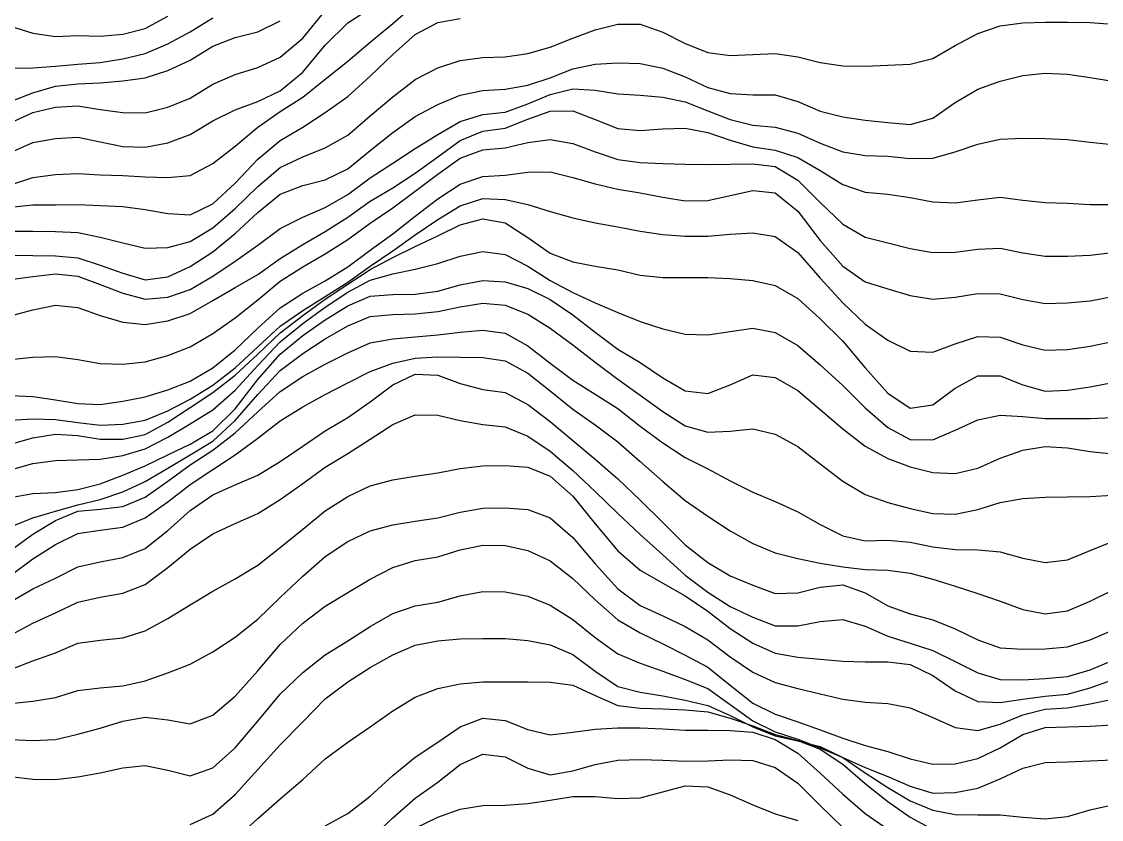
# Model space of a CAD drawing. Header units: metres. Extents: x 0 to 1200, y 54 to 769.
# Drawn here: x 816.7 to 1009.4, y 212.7 to 355.1 of the extents above; entities that cross this region are included whole.
import ezdxf

# ---------------------------------------------------------------- set-up
doc = ezdxf.new("R2010")
doc.units = ezdxf.units.M

msp = doc.modelspace()

# ---------------------------------------------------------------- linework, layer by layer
for p, q in [((866.8881, 352.2105), (870.9015, 357.06024)), ((874.91486, 354.94733), (878.9282, 357.48822)), ((882.9416, 354.82123), (886.95496, 358.26126)), ((838.79456, 353.92743), (842.8079, 356.1079)), ((846.8213, 353.30194), (850.83466, 355.8208)), ((858.8614, 353.29877), (862.87476, 355.25702)), ((870.9015, 350.91812), (874.91486, 354.94733)), ((878.9282, 351.4689), (882.9416, 354.82123)), ((886.95496, 352.8417), (890.9683, 354.98636)), ((890.9683, 354.98636), (894.9817, 355.68646)), ((919.0619, 353.69214), (923.07526, 354.67444)), ((923.07526, 354.67444), (927.0886, 354.68246)), ((927.0886, 354.68246), (931.102, 353.2896)), ((991.3025, 354.36847), (995.31586, 354.9123)), ((995.31586, 354.9123), (999.3292, 355.0265)), ((999.3292, 355.0265), (1003.3426, 355.04272)), ((1003.3426, 355.04272), (1007.35596, 355.00906)), ((1007.35596, 355.00906), (1011.3693, 354.69553)), ((814.71436, 354.3327), (818.7277, 353.06708)), ((818.7277, 353.06708), (822.7411, 352.51373)), ((822.7411, 352.51373), (826.75446, 352.64453)), ((826.75446, 352.64453), (830.7678, 352.57364)), ((830.7678, 352.57364), (834.7812, 352.90652)), ((834.7812, 352.90652), (838.79456, 353.92743)), ((842.8079, 351.16263), (846.8213, 353.30194)), ((854.848, 352.3044), (858.8614, 353.29877)), ((882.9416, 349.3041), (886.95496, 352.8417)), ((915.0485, 352.1809), (919.0619, 353.69214)), ((931.102, 353.2896), (935.11536, 351.24326)), ((983.27576, 350.876), (987.2891, 353.04327)), ((987.2891, 353.04327), (991.3025, 354.36847)), ((838.79456, 349.42554), (842.8079, 351.16263)), ((846.8213, 348.24698), (850.83466, 350.7588)), ((850.83466, 350.7588), (854.848, 352.3044)), ((862.87476, 348.79425), (866.8881, 352.2105)), ((866.8881, 346.14386), (870.9015, 350.91812)), ((874.91486, 348.1), (878.9282, 351.4689)), ((907.0218, 349.4777), (911.03516, 350.6084)), ((911.03516, 350.6084), (915.0485, 352.1809)), ((935.11536, 351.24326), (939.1287, 349.61633)), ((979.2624, 348.58646), (983.27576, 350.876)), ((834.7812, 348.52686), (838.79456, 349.42554)), ((858.8614, 346.9286), (862.87476, 348.79425)), ((878.9282, 345.42255), (882.9416, 349.3041)), ((894.9817, 348.1868), (898.99506, 348.72406)), ((898.99506, 348.72406), (903.0084, 348.87442)), ((903.0084, 348.87442), (907.0218, 349.4777)), ((939.1287, 349.61633), (943.1421, 349.08374)), ((943.1421, 349.08374), (947.15546, 349.2619)), ((947.15546, 349.2619), (951.1688, 349.43353)), ((951.1688, 349.43353), (955.1822, 348.84045)), ((955.1822, 348.84045), (959.19556, 347.85907)), ((814.71436, 346.8201), (818.7277, 346.87946)), ((818.7277, 346.87946), (822.7411, 347.20453)), ((822.7411, 347.20453), (826.75446, 347.52264)), ((826.75446, 347.52264), (830.7678, 347.82553)), ((830.7678, 347.82553), (834.7812, 348.52686)), ((842.8079, 346.40295), (846.8213, 348.24698)), ((854.848, 345.7161), (858.8614, 346.9286)), ((870.9015, 344.8799), (874.91486, 348.1)), ((886.95496, 344.80313), (890.9683, 346.9036)), ((890.9683, 346.9036), (894.9817, 348.1868)), ((915.0485, 346.70013), (919.0619, 347.53806)), ((919.0619, 347.53806), (923.07526, 347.776)), ((923.07526, 347.776), (927.0886, 347.6811)), ((927.0886, 347.6811), (931.102, 346.86298)), ((931.102, 346.86298), (935.11536, 345.29846)), ((959.19556, 347.85907), (963.2089, 347.24136)), ((963.2089, 347.24136), (967.2223, 347.18066)), ((967.2223, 347.18066), (971.23566, 347.39044)), ((971.23566, 347.39044), (975.249, 347.52097)), ((975.249, 347.52097), (979.2624, 348.58646)), ((834.7812, 344.59634), (838.79456, 345.0893)), ((838.79456, 345.0893), (842.8079, 346.40295)), ((850.83466, 343.95923), (854.848, 345.7161)), ((862.87476, 342.80142), (866.8881, 346.14386)), ((866.8881, 341.6442), (870.9015, 344.8799)), ((874.91486, 341.7912), (878.9282, 345.42255)), ((907.0218, 343.785), (911.03516, 345.1061)), ((911.03516, 345.1061), (915.0485, 346.70013)), ((935.11536, 345.29846), (939.1287, 343.36133)), ((991.3025, 344.53326), (995.31586, 345.5386)), ((995.31586, 345.5386), (999.3292, 345.9546)), ((999.3292, 345.9546), (1003.3426, 345.77332)), ((1003.3426, 345.77332), (1007.35596, 345.17767)), ((1007.35596, 345.17767), (1011.3693, 344.5274)), ((818.7277, 342.4561), (822.7411, 343.63687)), ((822.7411, 343.63687), (826.75446, 344.05826)), ((826.75446, 344.05826), (830.7678, 344.1922)), ((830.7678, 344.1922), (834.7812, 344.59634)), ((846.8213, 341.4669), (850.83466, 343.95923)), ((882.9416, 341.7421), (886.95496, 344.80313)), ((898.99506, 342.86252), (903.0084, 343.0571)), ((903.0084, 343.0571), (907.0218, 343.785)), ((911.03516, 342.16342), (915.0485, 343.17)), ((915.0485, 343.17), (919.0619, 342.91736)), ((919.0619, 342.91736), (923.07526, 342.24112)), ((939.1287, 343.36133), (943.1421, 342.307)), ((983.27576, 340.68884), (987.2891, 343.07355)), ((987.2891, 343.07355), (991.3025, 344.53326)), ((814.71436, 340.88428), (818.7277, 342.4561)), ((842.8079, 339.86575), (846.8213, 341.4669)), ((858.8614, 340.85748), (862.87476, 342.80142)), ((862.87476, 339.07684), (866.8881, 341.6442)), ((870.9015, 338.92786), (874.91486, 341.7912)), ((878.9282, 338.3175), (882.9416, 341.7421)), ((890.9683, 340.34695), (894.9817, 342.02545)), ((894.9817, 342.02545), (898.99506, 342.86252)), ((907.0218, 340.46924), (911.03516, 342.16342)), ((923.07526, 342.24112), (927.0886, 341.99457)), ((927.0886, 341.99457), (931.102, 341.6863)), ((931.102, 341.6863), (935.11536, 340.8245)), ((943.1421, 342.307), (947.15546, 342.0834)), ((947.15546, 342.0834), (951.1688, 342.0456)), ((951.1688, 342.0456), (955.1822, 340.89493)), ((818.7277, 338.9138), (822.7411, 339.85873)), ((822.7411, 339.85873), (826.75446, 340.1123)), ((826.75446, 340.1123), (830.7678, 339.4679)), ((830.7678, 339.4679), (834.7812, 338.90112)), ((838.79456, 338.88873), (842.8079, 339.86575)), ((850.83466, 337.42148), (854.848, 339.37054)), ((854.848, 339.37054), (858.8614, 340.85748)), ((858.8614, 336.2753), (862.87476, 339.07684)), ((886.95496, 338.192), (890.9683, 340.34695)), ((903.0084, 339.00705), (907.0218, 340.46924)), ((907.0218, 337.74606), (911.03516, 339.1853)), ((911.03516, 339.1853), (915.0485, 339.1993)), ((915.0485, 339.1993), (919.0619, 337.68906)), ((935.11536, 340.8245), (939.1287, 339.23633)), ((939.1287, 339.23633), (943.1421, 337.69073)), ((955.1822, 340.89493), (959.19556, 339.1628)), ((959.19556, 339.1628), (963.2089, 338.12897)), ((979.2624, 337.9207), (983.27576, 340.68884)), ((814.71436, 337.076), (818.7277, 338.9138)), ((834.7812, 338.90112), (838.79456, 338.88873)), ((846.8213, 334.96613), (850.83466, 337.42148)), ((866.8881, 336.3133), (870.9015, 338.92786)), ((874.91486, 334.89716), (878.9282, 338.3175)), ((882.9416, 335.33597), (886.95496, 338.192)), ((890.9683, 334.9813), (894.9817, 337.29868)), ((894.9817, 337.29868), (898.99506, 338.56107)), ((898.99506, 338.56107), (903.0084, 339.00705)), ((903.0084, 336.11142), (907.0218, 337.74606)), ((919.0619, 337.68906), (923.07526, 336.07446)), ((943.1421, 337.69073), (947.15546, 336.68152)), ((963.2089, 338.12897), (967.2223, 337.5804)), ((967.2223, 337.5804), (971.23566, 337.14404)), ((971.23566, 337.14404), (975.249, 336.7893)), ((975.249, 336.7893), (979.2624, 337.9207)), ((854.848, 332.93176), (858.8614, 336.2753)), ((862.87476, 333.9466), (866.8881, 336.3133)), ((878.9282, 332.14032), (882.9416, 335.33597)), ((894.9817, 333.93036), (898.99506, 335.56647)), ((898.99506, 335.56647), (903.0084, 336.11142)), ((923.07526, 336.07446), (927.0886, 335.6901)), ((927.0886, 335.6901), (931.102, 335.99503)), ((931.102, 335.99503), (935.11536, 336.11136)), ((935.11536, 336.11136), (939.1287, 335.3585)), ((939.1287, 335.3585), (943.1421, 333.99988)), ((947.15546, 336.68152), (951.1688, 336.3257)), ((951.1688, 336.3257), (955.1822, 335.2346)), ((955.1822, 335.2346), (959.19556, 333.46503)), ((814.71436, 331.80328), (818.7277, 333.54913)), ((818.7277, 333.54913), (822.7411, 334.30872)), ((822.7411, 334.30872), (826.75446, 334.4966)), ((826.75446, 334.4966), (830.7678, 333.66675)), ((830.7678, 333.66675), (834.7812, 332.86707)), ((838.79456, 332.7209), (842.8079, 333.53168)), ((842.8079, 333.53168), (846.8213, 334.96613)), ((858.8614, 330.6001), (862.87476, 333.9466)), ((870.9015, 332.59988), (874.91486, 334.89716)), ((886.95496, 332.5059), (890.9683, 334.9813)), ((890.9683, 331.00665), (894.9817, 333.93036)), ((903.0084, 332.6412), (907.0218, 333.57114)), ((907.0218, 333.57114), (911.03516, 334.07608)), ((911.03516, 334.07608), (915.0485, 333.3639)), ((915.0485, 333.3639), (919.0619, 331.88336)), ((943.1421, 333.99988), (947.15546, 332.76743)), ((959.19556, 333.46503), (963.2089, 331.92377)), ((987.2891, 333.26587), (991.3025, 334.17664)), ((991.3025, 334.17664), (995.31586, 334.33432)), ((995.31586, 334.33432), (999.3292, 334.2567)), ((999.3292, 334.2567), (1003.3426, 334.09622)), ((1003.3426, 334.09622), (1007.35596, 333.6304)), ((1007.35596, 333.6304), (1011.3693, 333.22382)), ((834.7812, 332.86707), (838.79456, 332.7209)), ((850.83466, 329.79425), (854.848, 332.93176)), ((866.8881, 331.00897), (870.9015, 332.59988)), ((874.91486, 328.84848), (878.9282, 332.14032)), ((882.9416, 329.90347), (886.95496, 332.5059)), ((894.9817, 330.76175), (898.99506, 332.2782)), ((898.99506, 332.2782), (903.0084, 332.6412)), ((919.0619, 331.88336), (923.07526, 330.511)), ((947.15546, 332.76743), (951.1688, 332.2077)), ((951.1688, 332.2077), (955.1822, 330.88348)), ((963.2089, 331.92377), (967.2223, 331.2365)), ((979.2624, 330.79846), (983.27576, 331.89716)), ((983.27576, 331.89716), (987.2891, 333.26587)), ((846.8213, 327.65546), (850.83466, 329.79425)), ((854.848, 326.3332), (858.8614, 330.6001)), ((862.87476, 329.0966), (866.8881, 331.00897)), ((878.9282, 327.25165), (882.9416, 329.90347)), ((886.95496, 328.10672), (890.9683, 331.00665)), ((890.9683, 327.9379), (894.9817, 330.76175)), ((923.07526, 330.511), (927.0886, 329.98303)), ((927.0886, 329.98303), (931.102, 329.8102)), ((931.102, 329.8102), (935.11536, 329.72913)), ((935.11536, 329.72913), (939.1287, 329.65118)), ((939.1287, 329.65118), (943.1421, 329.70416)), ((943.1421, 329.70416), (947.15546, 329.73914)), ((947.15546, 329.73914), (951.1688, 329.311)), ((955.1822, 330.88348), (959.19556, 328.57785)), ((967.2223, 331.2365), (971.23566, 331.12338)), ((971.23566, 331.12338), (975.249, 330.72952)), ((975.249, 330.72952), (979.2624, 330.79846)), ((818.7277, 327.31964), (822.7411, 327.8522)), ((822.7411, 327.8522), (826.75446, 328.04163)), ((826.75446, 328.04163), (830.7678, 327.82166)), ((830.7678, 327.82166), (834.7812, 327.67316)), ((834.7812, 327.67316), (838.79456, 327.4628)), ((842.8079, 327.33267), (846.8213, 327.65546)), ((858.8614, 325.73776), (862.87476, 329.0966)), ((870.9015, 326.89417), (874.91486, 328.84848)), ((882.9416, 325.48547), (886.95496, 328.10672)), ((886.95496, 324.879), (890.9683, 327.9379)), ((894.9817, 326.1345), (898.99506, 327.49265)), ((898.99506, 327.49265), (903.0084, 327.747)), ((903.0084, 327.747), (907.0218, 328.28424)), ((907.0218, 328.28424), (911.03516, 328.3113)), ((911.03516, 328.3113), (915.0485, 327.34534)), ((951.1688, 329.311), (955.1822, 326.85678)), ((959.19556, 328.57785), (963.2089, 326.06128)), ((814.71436, 326.01276), (818.7277, 327.31964)), ((838.79456, 327.4628), (842.8079, 327.33267)), ((850.83466, 322.63672), (854.848, 326.3332)), ((854.848, 321.76736), (858.8614, 325.73776)), ((862.87476, 324.31976), (866.8881, 325.9128)), ((866.8881, 325.9128), (870.9015, 326.89417)), ((874.91486, 324.259), (878.9282, 327.25165)), ((890.9683, 323.50867), (894.9817, 326.1345)), ((915.0485, 327.34534), (919.0619, 326.21567)), ((919.0619, 326.21567), (923.07526, 325.24008)), ((955.1822, 326.85678), (959.19556, 322.83273)), ((963.2089, 326.06128), (967.2223, 324.67697)), ((858.8614, 321.04535), (862.87476, 324.31976)), ((870.9015, 321.96548), (874.91486, 324.259)), ((878.9282, 323.077), (882.9416, 325.48547)), ((882.9416, 321.89908), (886.95496, 324.879)), ((923.07526, 325.24008), (927.0886, 324.5818)), ((927.0886, 324.5818), (931.102, 323.78003)), ((931.102, 323.78003), (935.11536, 323.15125)), ((939.1287, 323.22217), (943.1421, 324.10843)), ((943.1421, 324.10843), (947.15546, 324.99002)), ((947.15546, 324.99002), (951.1688, 324.61163)), ((951.1688, 324.61163), (955.1822, 321.3084)), ((967.2223, 324.67697), (971.23566, 324.35352)), ((971.23566, 324.35352), (975.249, 323.73505)), ((975.249, 323.73505), (979.2624, 322.97754)), ((987.2891, 323.36203), (991.3025, 323.7902)), ((991.3025, 323.7902), (995.31586, 323.28293)), ((814.71436, 322.04663), (818.7277, 322.46896)), ((818.7277, 322.46896), (822.7411, 322.4627)), ((822.7411, 322.4627), (826.75446, 322.49347)), ((826.75446, 322.49347), (830.7678, 322.3255)), ((830.7678, 322.3255), (834.7812, 322.16916)), ((834.7812, 322.16916), (838.79456, 321.63498)), ((846.8213, 320.65762), (850.83466, 322.63672)), ((850.83466, 318.30615), (854.848, 321.76736)), ((866.8881, 320.2515), (870.9015, 321.96548)), ((874.91486, 320.25458), (878.9282, 323.077)), ((878.9282, 319.1602), (882.9416, 321.89908)), ((886.95496, 320.44736), (890.9683, 323.50867)), ((890.9683, 319.80704), (894.9817, 322.27252)), ((894.9817, 322.27252), (898.99506, 323.5838)), ((898.99506, 323.5838), (903.0084, 323.417)), ((903.0084, 323.417), (907.0218, 322.49173)), ((907.0218, 322.49173), (911.03516, 321.26843)), ((935.11536, 323.15125), (939.1287, 323.22217)), ((959.19556, 322.83273), (963.2089, 318.9783)), ((979.2624, 322.97754), (983.27576, 322.81085)), ((983.27576, 322.81085), (987.2891, 323.36203)), ((995.31586, 323.28293), (999.3292, 322.82913)), ((999.3292, 322.82913), (1003.3426, 322.7275)), ((1003.3426, 322.7275), (1007.35596, 322.51193)), ((1007.35596, 322.51193), (1011.3693, 322.52)), ((838.79456, 321.63498), (842.8079, 320.90167)), ((842.8079, 320.90167), (846.8213, 320.65762)), ((854.848, 317.32672), (858.8614, 321.04535)), ((862.87476, 318.1996), (866.8881, 320.2515)), ((870.9015, 317.6972), (874.91486, 320.25458)), ((882.9416, 317.28595), (886.95496, 320.44736)), ((886.95496, 317.06815), (890.9683, 319.80704)), ((894.9817, 318.84302), (898.99506, 319.9208)), ((898.99506, 319.9208), (903.0084, 319.2524)), ((911.03516, 321.26843), (915.0485, 320.10638)), ((915.0485, 320.10638), (919.0619, 319.24017)), ((955.1822, 321.3084), (959.19556, 316.088)), ((846.8213, 315.89893), (850.83466, 318.30615)), ((858.8614, 315.2361), (862.87476, 318.1996)), ((874.91486, 316.23486), (878.9282, 319.1602)), ((890.9683, 316.93387), (894.9817, 318.84302)), ((903.0084, 319.2524), (907.0218, 316.5955)), ((919.0619, 319.24017), (923.07526, 318.4842)), ((923.07526, 318.4842), (927.0886, 317.74667)), ((963.2089, 318.9783), (967.2223, 316.65106)), ((814.71436, 317.71094), (818.7277, 317.75107)), ((818.7277, 317.75107), (822.7411, 317.65714)), ((822.7411, 317.65714), (826.75446, 317.49146)), ((826.75446, 317.49146), (830.7678, 316.6398)), ((830.7678, 316.6398), (834.7812, 315.6593)), ((850.83466, 314.0468), (854.848, 317.32672)), ((866.8881, 315.3833), (870.9015, 317.6972)), ((870.9015, 313.71628), (874.91486, 316.23486)), ((878.9282, 314.34952), (882.9416, 317.28595)), ((882.9416, 314.2409), (886.95496, 317.06815)), ((886.95496, 315.02792), (890.9683, 316.93387)), ((907.0218, 316.5955), (911.03516, 313.8217)), ((927.0886, 317.74667), (931.102, 317.17136)), ((931.102, 317.17136), (935.11536, 316.8183)), ((935.11536, 316.8183), (939.1287, 316.82837)), ((939.1287, 316.82837), (943.1421, 317.18307)), ((943.1421, 317.18307), (947.15546, 317.44135)), ((947.15546, 317.44135), (951.1688, 316.7941)), ((951.1688, 316.7941), (955.1822, 313.9152)), ((959.19556, 316.088), (963.2089, 311.46573)), ((967.2223, 316.65106), (971.23566, 315.6729)), ((834.7812, 315.6593), (838.79456, 314.70364)), ((838.79456, 314.70364), (842.8079, 314.80664)), ((842.8079, 314.80664), (846.8213, 315.89893)), ((846.8213, 311.42014), (850.83466, 314.0468)), ((854.848, 312.39713), (858.8614, 315.2361)), ((862.87476, 312.88116), (866.8881, 315.3833)), ((874.91486, 311.3614), (878.9282, 314.34952)), ((878.9282, 311.51917), (882.9416, 314.2409)), ((882.9416, 313.04416), (886.95496, 315.02792)), ((894.9817, 313.2655), (898.99506, 314.0903)), ((898.99506, 314.0903), (903.0084, 313.58582)), ((971.23566, 315.6729), (975.249, 314.67062)), ((975.249, 314.67062), (979.2624, 313.91162)), ((983.27576, 313.9844), (987.2891, 314.53732)), ((987.2891, 314.53732), (991.3025, 314.6784)), ((991.3025, 314.6784), (995.31586, 313.87543)), ((814.71436, 313.45703), (818.7277, 313.42026)), ((818.7277, 313.42026), (822.7411, 313.3239)), ((822.7411, 313.3239), (826.75446, 312.9831)), ((826.75446, 312.9831), (830.7678, 311.69464)), ((850.83466, 309.71808), (854.848, 312.39713)), ((858.8614, 309.99924), (862.87476, 312.88116)), ((866.8881, 311.40353), (870.9015, 313.71628)), ((878.9282, 310.909), (882.9416, 313.04416)), ((890.9683, 311.95758), (894.9817, 313.2655)), ((903.0084, 313.58582), (907.0218, 311.47467)), ((911.03516, 313.8217), (915.0485, 312.2569)), ((915.0485, 312.2569), (919.0619, 311.49548)), ((955.1822, 313.9152), (959.19556, 309.35568)), ((979.2624, 313.91162), (983.27576, 313.9844)), ((995.31586, 313.87543), (999.3292, 313.27002)), ((999.3292, 313.27002), (1003.3426, 313.27762)), ((1003.3426, 313.27762), (1007.35596, 313.4359)), ((1007.35596, 313.4359), (1011.3693, 313.9377)), ((830.7678, 311.69464), (834.7812, 310.2322)), ((834.7812, 310.2322), (838.79456, 309.0456)), ((842.8079, 309.60535), (846.8213, 311.42014)), ((862.87476, 308.79724), (866.8881, 311.40353)), ((870.9015, 308.8975), (874.91486, 311.3614)), ((874.91486, 308.63068), (878.9282, 311.51917)), ((874.91486, 308.2738), (878.9282, 310.909)), ((882.9416, 310.1105), (886.95496, 310.95343)), ((886.95496, 310.95343), (890.9683, 311.95758)), ((907.0218, 311.47467), (911.03516, 308.9382)), ((919.0619, 311.49548), (923.07526, 310.81436)), ((923.07526, 310.81436), (927.0886, 309.85754)), ((963.2089, 311.46573), (967.2223, 308.7129)), ((814.71436, 309.09048), (818.7277, 309.6504)), ((818.7277, 309.6504), (822.7411, 310.09525)), ((822.7411, 310.09525), (826.75446, 309.70026)), ((826.75446, 309.70026), (830.7678, 308.19925)), ((838.79456, 309.0456), (842.8079, 309.60535)), ((846.8213, 307.30054), (850.83466, 309.71808)), ((854.848, 307.66772), (858.8614, 309.99924)), ((858.8614, 305.45428), (862.87476, 308.79724)), ((866.8881, 306.65036), (870.9015, 308.8975)), ((870.9015, 306.0667), (874.91486, 308.63068)), ((870.9015, 305.58865), (874.91486, 308.2738)), ((874.91486, 306.82462), (878.9282, 308.99338)), ((878.9282, 308.99338), (882.9416, 310.1105)), ((894.9817, 308.16183), (898.99506, 308.9488)), ((898.99506, 308.9488), (903.0084, 308.72232)), ((903.0084, 308.72232), (907.0218, 307.51843)), ((911.03516, 308.9382), (915.0485, 306.80902)), ((927.0886, 309.85754), (931.102, 309.48764)), ((931.102, 309.48764), (935.11536, 309.46555)), ((935.11536, 309.46555), (939.1287, 309.47546)), ((939.1287, 309.47546), (943.1421, 309.3193)), ((943.1421, 309.3193), (947.15546, 308.94705)), ((947.15546, 308.94705), (951.1688, 308.03937)), ((959.19556, 309.35568), (963.2089, 304.94492)), ((967.2223, 308.7129), (971.23566, 307.46133)), ((830.7678, 308.19925), (834.7812, 306.65118)), ((834.7812, 306.65118), (838.79456, 305.6294)), ((842.8079, 305.96167), (846.8213, 307.30054)), ((850.83466, 305.36484), (854.848, 307.66772)), ((862.87476, 304.0463), (866.8881, 306.65036)), ((870.9015, 304.19873), (874.91486, 306.82462)), ((878.9282, 306.1477), (882.9416, 306.4232)), ((882.9416, 306.4232), (886.95496, 306.47693)), ((886.95496, 306.47693), (890.9683, 307.0388)), ((890.9683, 307.0388), (894.9817, 308.16183)), ((907.0218, 307.51843), (911.03516, 305.52237)), ((915.0485, 306.80902), (919.0619, 304.96802)), ((951.1688, 308.03937), (955.1822, 305.7306)), ((971.23566, 307.46133), (975.249, 306.26892)), ((983.27576, 305.9533), (987.2891, 306.59875)), ((987.2891, 306.59875), (991.3025, 306.57007)), ((991.3025, 306.57007), (995.31586, 305.56604)), ((818.7277, 303.6771), (822.7411, 304.54276)), ((822.7411, 304.54276), (826.75446, 304.1168)), ((838.79456, 305.6294), (842.8079, 305.96167)), ((846.8213, 303.0213), (850.83466, 305.36484)), ((854.848, 302.27524), (858.8614, 305.45428)), ((866.8881, 303.56055), (870.9015, 306.0667)), ((866.8881, 302.71503), (870.9015, 305.58865)), ((870.9015, 301.91226), (874.91486, 304.41003)), ((874.91486, 304.41003), (878.9282, 306.1477)), ((894.9817, 304.2542), (898.99506, 304.861)), ((898.99506, 304.861), (903.0084, 304.51706)), ((903.0084, 304.51706), (907.0218, 302.89957)), ((911.03516, 305.52237), (915.0485, 302.83365)), ((919.0619, 304.96802), (923.07526, 303.2455)), ((955.1822, 305.7306), (959.19556, 302.08154)), ((963.2089, 304.94492), (967.2223, 301.14685)), ((975.249, 306.26892), (979.2624, 305.5817)), ((979.2624, 305.5817), (983.27576, 305.9533)), ((995.31586, 305.56604), (999.3292, 304.85287)), ((999.3292, 304.85287), (1003.3426, 304.92914)), ((1003.3426, 304.92914), (1007.35596, 305.31766)), ((1007.35596, 305.31766), (1011.3693, 306.10428)), ((814.71436, 302.60272), (818.7277, 303.6771)), ((826.75446, 304.1168), (830.7678, 302.6823)), ((830.7678, 302.6823), (834.7812, 301.48035)), ((842.8079, 301.7112), (846.8213, 303.0213)), ((858.8614, 300.3971), (862.87476, 304.0463)), ((862.87476, 300.7631), (866.8881, 303.56055)), ((862.87476, 299.57742), (866.8881, 302.71503)), ((866.8881, 301.2782), (870.9015, 304.19873)), ((874.91486, 300.81912), (878.9282, 302.51575)), ((878.9282, 302.51575), (882.9416, 302.86935)), ((882.9416, 302.86935), (886.95496, 302.96182)), ((886.95496, 302.96182), (890.9683, 303.39713)), ((890.9683, 303.39713), (894.9817, 304.2542)), ((907.0218, 302.89957), (911.03516, 300.42783)), ((915.0485, 302.83365), (919.0619, 299.69733)), ((923.07526, 303.2455), (927.0886, 301.63263)), ((834.7812, 301.48035), (838.79456, 301.07602)), ((838.79456, 301.07602), (842.8079, 301.7112)), ((850.83466, 299.46146), (854.848, 302.27524)), ((858.8614, 297.1057), (862.87476, 300.7631)), ((862.87476, 297.97852), (866.8881, 301.2782)), ((866.8881, 299.0874), (870.9015, 301.91226)), ((870.9015, 298.5063), (874.91486, 300.81912)), ((927.0886, 301.63263), (931.102, 300.28564)), ((959.19556, 302.08154), (963.2089, 298.1188)), ((967.2223, 301.14685), (971.23566, 298.2653)), ((846.8213, 297.0742), (850.83466, 299.46146)), ((854.848, 296.55212), (858.8614, 300.3971)), ((858.8614, 295.77707), (862.87476, 299.57742)), ((862.87476, 295.7978), (866.8881, 299.0874)), ((882.9416, 298.5007), (886.95496, 298.85748)), ((886.95496, 298.85748), (890.9683, 299.22437)), ((890.9683, 299.22437), (894.9817, 299.71667)), ((894.9817, 299.71667), (898.99506, 300.0505)), ((898.99506, 300.0505), (903.0084, 299.5201)), ((903.0084, 299.5201), (907.0218, 297.2787)), ((911.03516, 300.42783), (915.0485, 297.46414)), ((919.0619, 299.69733), (923.07526, 296.698)), ((931.102, 300.28564), (935.11536, 299.36868)), ((935.11536, 299.36868), (939.1287, 299.22333)), ((939.1287, 299.22333), (943.1421, 299.8404)), ((943.1421, 299.8404), (947.15546, 300.39896)), ((947.15546, 300.39896), (951.1688, 299.6337)), ((951.1688, 299.6337), (955.1822, 297.34814)), ((983.27576, 297.64685), (987.2891, 298.9378)), ((987.2891, 298.9378), (991.3025, 298.81946)), ((991.3025, 298.81946), (995.31586, 297.45477)), ((842.8079, 295.52054), (846.8213, 297.0742)), ((854.848, 293.35876), (858.8614, 297.1057)), ((858.8614, 293.76025), (862.87476, 297.97852)), ((866.8881, 295.9257), (870.9015, 298.5063)), ((874.91486, 296.0449), (878.9282, 297.81628)), ((878.9282, 297.81628), (882.9416, 298.5007)), ((907.0218, 297.2787), (911.03516, 294.20282)), ((915.0485, 297.46414), (919.0619, 294.38626)), ((923.07526, 296.698), (927.0886, 294.2807)), ((955.1822, 297.34814), (959.19556, 293.87888)), ((963.2089, 298.1188), (967.2223, 293.36652)), ((971.23566, 298.2653), (975.249, 296.31754)), ((979.2624, 296.16266), (983.27576, 297.64685)), ((995.31586, 297.45477), (999.3292, 296.50406)), ((1003.3426, 296.6361), (1007.35596, 297.1924)), ((1007.35596, 297.1924), (1011.3693, 298.07574)), ((814.71436, 294.8518), (818.7277, 295.26727)), ((818.7277, 295.26727), (822.7411, 295.38455)), ((822.7411, 295.38455), (826.75446, 294.8145)), ((826.75446, 294.8145), (830.7678, 294.11295)), ((838.79456, 294.38782), (842.8079, 295.52054)), ((850.83466, 293.32758), (854.848, 296.55212)), ((854.848, 292.03314), (858.8614, 295.77707)), ((858.8614, 291.2347), (862.87476, 295.7978)), ((862.87476, 292.8563), (866.8881, 295.9257)), ((870.9015, 293.9757), (874.91486, 296.0449)), ((882.9416, 294.16443), (886.95496, 295.0683)), ((886.95496, 295.0683), (890.9683, 295.33005)), ((890.9683, 295.33005), (894.9817, 295.25912)), ((894.9817, 295.25912), (898.99506, 295.17267)), ((898.99506, 295.17267), (903.0084, 294.62323)), ((975.249, 296.31754), (979.2624, 296.16266)), ((999.3292, 296.50406), (1003.3426, 296.6361)), ((830.7678, 294.11295), (834.7812, 293.99088)), ((834.7812, 293.99088), (838.79456, 294.38782)), ((846.8213, 290.96075), (850.83466, 293.32758)), ((850.83466, 290.22742), (854.848, 293.35876)), ((854.848, 289.34146), (858.8614, 293.76025)), ((858.8614, 288.60938), (862.87476, 292.8563)), ((866.8881, 291.797), (870.9015, 293.9757)), ((878.9282, 292.72046), (882.9416, 294.16443)), ((903.0084, 294.62323), (907.0218, 292.36926)), ((911.03516, 294.20282), (915.0485, 291.14285)), ((919.0619, 294.38626), (923.07526, 291.34198)), ((927.0886, 294.2807), (931.102, 291.54865)), ((959.19556, 293.87888), (963.2089, 290.2012)), ((967.2223, 293.36652), (971.23566, 288.8387)), ((842.8079, 289.40192), (846.8213, 290.96075)), ((850.83466, 288.95422), (854.848, 292.03314)), ((854.848, 286.05066), (858.8614, 291.2347)), ((862.87476, 289.1326), (866.8881, 291.797)), ((874.91486, 290.65613), (878.9282, 292.72046)), ((882.9416, 290.2968), (886.95496, 292.22034)), ((886.95496, 292.22034), (890.9683, 292.0428)), ((890.9683, 292.0428), (894.9817, 290.57068)), ((907.0218, 292.36926), (911.03516, 289.22528)), ((915.0485, 291.14285), (919.0619, 288.66342)), ((923.07526, 291.34198), (927.0886, 288.49173)), ((931.102, 291.54865), (935.11536, 289.2623)), ((943.1421, 290.3107), (947.15546, 292.1173)), ((947.15546, 292.1173), (951.1688, 291.59152)), ((951.1688, 291.59152), (955.1822, 289.29803)), ((983.27576, 289.696), (987.2891, 291.94342)), ((987.2891, 291.94342), (991.3025, 291.94415)), ((991.3025, 291.94415), (995.31586, 290.337)), ((838.79456, 288.1421), (842.8079, 289.40192)), ((846.8213, 287.73254), (850.83466, 290.22742)), ((850.83466, 285.8692), (854.848, 289.34146)), ((858.8614, 285.49612), (862.87476, 289.1326)), ((870.9015, 288.5829), (874.91486, 290.65613)), ((878.9282, 287.26544), (882.9416, 290.2968)), ((894.9817, 290.57068), (898.99506, 289.48404)), ((898.99506, 289.48404), (903.0084, 288.92688)), ((911.03516, 289.22528), (915.0485, 285.98447)), ((935.11536, 289.2623), (939.1287, 288.7387)), ((939.1287, 288.7387), (943.1421, 290.3107)), ((955.1822, 289.29803), (959.19556, 285.93408)), ((963.2089, 290.2012), (967.2223, 286.2282)), ((979.2624, 286.7584), (983.27576, 289.696)), ((995.31586, 290.337), (999.3292, 289.19058)), ((999.3292, 289.19058), (1003.3426, 289.34897)), ((1003.3426, 289.34897), (1007.35596, 289.95938)), ((1007.35596, 289.95938), (1011.3693, 290.74417)), ((814.71436, 288.4205), (818.7277, 288.20895)), ((818.7277, 288.20895), (822.7411, 287.6605)), ((822.7411, 287.6605), (826.75446, 286.98218)), ((830.7678, 286.8015), (834.7812, 287.37067)), ((834.7812, 287.37067), (838.79456, 288.1421)), ((842.8079, 285.68298), (846.8213, 287.73254)), ((846.8213, 286.29428), (850.83466, 288.95422)), ((854.848, 283.91687), (858.8614, 288.60938)), ((866.8881, 286.3624), (870.9015, 288.5829)), ((874.91486, 284.49054), (878.9282, 287.26544)), ((903.0084, 288.92688), (907.0218, 286.80396)), ((919.0619, 288.66342), (923.07526, 286.07028)), ((927.0886, 288.49173), (931.102, 285.52325)), ((971.23566, 288.8387), (975.249, 286.17297)), ((826.75446, 286.98218), (830.7678, 286.8015)), ((838.79456, 284.03113), (842.8079, 285.68298)), ((842.8079, 283.63263), (846.8213, 286.29428)), ((846.8213, 283.32703), (850.83466, 285.8692)), ((850.83466, 282.09955), (854.848, 286.05066)), ((854.848, 281.74457), (858.8614, 285.49612)), ((862.87476, 283.86295), (866.8881, 286.3624)), ((907.0218, 286.80396), (911.03516, 283.742)), ((915.0485, 285.98447), (919.0619, 283.15765)), ((923.07526, 286.07028), (927.0886, 282.94254)), ((931.102, 285.52325), (935.11536, 282.9853)), ((959.19556, 285.93408), (963.2089, 282.4492)), ((967.2223, 286.2282), (971.23566, 282.71808)), ((975.249, 286.17297), (979.2624, 286.7584)), ((814.71436, 283.97656), (818.7277, 284.24164)), ((818.7277, 284.24164), (822.7411, 284.13492)), ((822.7411, 284.13492), (826.75446, 283.56378)), ((826.75446, 283.56378), (830.7678, 283.08942)), ((830.7678, 283.08942), (834.7812, 283.2959)), ((834.7812, 283.2959), (838.79456, 284.03113)), ((838.79456, 281.4389), (842.8079, 283.63263)), ((842.8079, 280.96518), (846.8213, 283.32703)), ((850.83466, 280.27298), (854.848, 283.91687)), ((858.8614, 280.78085), (862.87476, 283.86295)), ((870.9015, 282.129), (874.91486, 284.49054)), ((878.9282, 280.62268), (882.9416, 283.25668)), ((882.9416, 283.25668), (886.95496, 284.9318)), ((886.95496, 284.9318), (890.9683, 284.92358)), ((890.9683, 284.92358), (894.9817, 283.94296)), ((894.9817, 283.94296), (898.99506, 283.2036)), ((898.99506, 283.2036), (903.0084, 282.80362)), ((911.03516, 283.742), (915.0485, 280.35757)), ((983.27576, 282.2395), (987.2891, 284.07233)), ((987.2891, 284.07233), (991.3025, 284.92624)), ((991.3025, 284.92624), (995.31586, 284.66962)), ((995.31586, 284.66962), (999.3292, 284.31378)), ((999.3292, 284.31378), (1003.3426, 284.29044)), ((1003.3426, 284.29044), (1007.35596, 284.29007)), ((1007.35596, 284.29007), (1011.3693, 284.46124)), ((818.7277, 280.84952), (822.7411, 281.50793)), ((822.7411, 281.50793), (826.75446, 281.26248)), ((826.75446, 281.26248), (830.7678, 280.64246)), ((834.7812, 280.60745), (838.79456, 281.4389)), ((846.8213, 279.7181), (850.83466, 282.09955)), ((850.83466, 278.6745), (854.848, 281.74457)), ((866.8881, 279.3349), (870.9015, 282.129)), ((903.0084, 282.80362), (907.0218, 281.163)), ((919.0619, 283.15765), (923.07526, 280.15634)), ((927.0886, 282.94254), (931.102, 279.97266)), ((935.11536, 282.9853), (939.1287, 281.8686)), ((939.1287, 281.8686), (943.1421, 282.06427)), ((943.1421, 282.06427), (947.15546, 282.47888)), ((947.15546, 282.47888), (951.1688, 281.51453)), ((951.1688, 281.51453), (955.1822, 279.3026)), ((963.2089, 282.4492), (967.2223, 279.38385)), ((971.23566, 282.71808), (975.249, 280.5445)), ((979.2624, 280.5037), (983.27576, 282.2395)), ((814.71436, 279.74112), (818.7277, 280.84952)), ((830.7678, 280.64246), (834.7812, 280.60745)), ((838.79456, 278.86826), (842.8079, 280.96518)), ((842.8079, 277.79404), (846.8213, 279.7181)), ((846.8213, 277.7894), (850.83466, 280.27298)), ((854.848, 277.8198), (858.8614, 280.78085)), ((862.87476, 276.62216), (866.8881, 279.3349)), ((874.91486, 278.03134), (878.9282, 280.62268)), ((907.0218, 281.163), (911.03516, 278.48645)), ((915.0485, 280.35757), (919.0619, 277.02524)), ((923.07526, 280.15634), (927.0886, 276.63416)), ((931.102, 279.97266), (935.11536, 277.3212)), ((967.2223, 279.38385), (971.23566, 277.18234)), ((975.249, 280.5445), (979.2624, 280.5037)), ((830.7678, 277.02164), (834.7812, 277.67343)), ((834.7812, 277.67343), (838.79456, 278.86826)), ((838.79456, 275.86584), (842.8079, 277.79404)), ((842.8079, 275.43555), (846.8213, 277.7894)), ((846.8213, 276.0387), (850.83466, 278.6745)), ((850.83466, 275.2202), (854.848, 277.8198)), ((870.9015, 275.61057), (874.91486, 278.03134)), ((911.03516, 278.48645), (915.0485, 275.03345)), ((955.1822, 279.3026), (959.19556, 276.20303)), ((991.3025, 277.19794), (995.31586, 278.6246)), ((995.31586, 278.6246), (999.3292, 279.28537)), ((999.3292, 279.28537), (1003.3426, 279.05832)), ((1003.3426, 279.05832), (1007.35596, 278.38943)), ((1007.35596, 278.38943), (1011.3693, 277.9855)), ((814.71436, 275.14954), (818.7277, 276.24136)), ((818.7277, 276.24136), (822.7411, 276.81012)), ((822.7411, 276.81012), (826.75446, 276.94116)), ((826.75446, 276.94116), (830.7678, 277.02164)), ((834.7812, 274.20615), (838.79456, 275.86584)), ((842.8079, 273.1131), (846.8213, 276.0387)), ((858.8614, 274.18704), (862.87476, 276.62216)), ((866.8881, 272.6873), (870.9015, 275.61057)), ((894.9817, 275.35226), (898.99506, 275.85855)), ((898.99506, 275.85855), (903.0084, 275.90665)), ((903.0084, 275.90665), (907.0218, 275.60226)), ((907.0218, 275.60226), (911.03516, 274.00635)), ((919.0619, 277.02524), (923.07526, 273.50958)), ((927.0886, 276.63416), (931.102, 273.06677)), ((935.11536, 277.3212), (939.1287, 275.34198)), ((959.19556, 276.20303), (963.2089, 273.0954)), ((971.23566, 277.18234), (975.249, 275.6628)), ((975.249, 275.6628), (979.2624, 274.65652)), ((987.2891, 275.43414), (991.3025, 277.19794)), ((830.7678, 272.64713), (834.7812, 274.20615)), ((838.79456, 273.0546), (842.8079, 275.43555)), ((846.8213, 272.54947), (850.83466, 275.2202)), ((854.848, 272.48788), (858.8614, 274.18704)), ((882.9416, 273.33417), (886.95496, 274.01086)), ((886.95496, 274.01086), (890.9683, 274.57944)), ((890.9683, 274.57944), (894.9817, 275.35226)), ((911.03516, 274.00635), (915.0485, 270.41608)), ((915.0485, 275.03345), (919.0619, 271.24915)), ((939.1287, 275.34198), (943.1421, 273.16086)), ((979.2624, 274.65652), (983.27576, 274.4744)), ((983.27576, 274.4744), (987.2891, 275.43414)), ((822.7411, 271.1096), (826.75446, 271.6565)), ((826.75446, 271.6565), (830.7678, 272.64713)), ((834.7812, 271.2135), (838.79456, 273.0546)), ((838.79456, 270.28387), (842.8079, 273.1131)), ((842.8079, 269.45407), (846.8213, 272.54947)), ((850.83466, 270.68634), (854.848, 272.48788)), ((862.87476, 269.848), (866.8881, 272.6873)), ((874.91486, 270.38504), (878.9282, 272.26517)), ((878.9282, 272.26517), (882.9416, 273.33417)), ((923.07526, 273.50958), (927.0886, 269.7281)), ((931.102, 273.06677), (935.11536, 269.6391)), ((943.1421, 273.16086), (947.15546, 271.12582)), ((963.2089, 273.0954), (967.2223, 270.70844)), ((814.71436, 270.18604), (818.7277, 270.91296)), ((818.7277, 270.91296), (822.7411, 271.1096)), ((826.75446, 268.86508), (830.7678, 269.8351)), ((830.7678, 269.8351), (834.7812, 271.2135)), ((834.7812, 268.6177), (838.79456, 270.28387)), ((846.8213, 267.8919), (850.83466, 270.68634)), ((858.8614, 267.31793), (862.87476, 269.848)), ((870.9015, 267.82202), (874.91486, 270.38504)), ((915.0485, 270.41608), (919.0619, 265.52594)), ((919.0619, 271.24915), (923.07526, 267.33182)), ((927.0886, 269.7281), (931.102, 265.7174)), ((947.15546, 271.12582), (951.1688, 269.47656)), ((967.2223, 270.70844), (971.23566, 269.29703)), ((991.3025, 269.33142), (995.31586, 270.03802)), ((995.31586, 270.03802), (999.3292, 270.28662)), ((999.3292, 270.28662), (1003.3426, 270.30978)), ((1003.3426, 270.30978), (1007.35596, 270.39755)), ((1007.35596, 270.39755), (1011.3693, 270.62698)), ((822.7411, 267.744), (826.75446, 268.86508)), ((826.75446, 267.76123), (830.7678, 268.13007)), ((830.7678, 268.13007), (834.7812, 268.6177)), ((838.79456, 266.54504), (842.8079, 269.45407)), ((842.8079, 264.3322), (846.8213, 267.8919)), ((866.8881, 264.5652), (870.9015, 267.82202)), ((894.9817, 267.58517), (898.99506, 268.2857)), ((898.99506, 268.2857), (903.0084, 268.3471)), ((903.0084, 268.3471), (907.0218, 268.06992)), ((907.0218, 268.06992), (911.03516, 266.54623)), ((935.11536, 269.6391), (939.1287, 266.89294)), ((951.1688, 269.47656), (955.1822, 267.64008)), ((971.23566, 269.29703), (975.249, 268.2112)), ((975.249, 268.2112), (979.2624, 267.35568)), ((983.27576, 267.23367), (987.2891, 268.055)), ((987.2891, 268.055), (991.3025, 269.33142)), ((814.71436, 264.94226), (818.7277, 266.58392)), ((818.7277, 266.58392), (822.7411, 267.744)), ((818.7277, 263.64423), (822.7411, 266.10727)), ((822.7411, 266.10727), (826.75446, 267.76123)), ((834.7812, 264.93268), (838.79456, 266.54504)), ((854.848, 265.5421), (858.8614, 267.31793)), ((882.9416, 265.34106), (886.95496, 265.9651)), ((886.95496, 265.9651), (890.9683, 266.5602)), ((890.9683, 266.5602), (894.9817, 267.58517)), ((911.03516, 266.54623), (915.0485, 263.08356)), ((923.07526, 267.33182), (927.0886, 263.59036)), ((939.1287, 266.89294), (943.1421, 264.23465)), ((955.1822, 267.64008), (959.19556, 265.37366)), ((979.2624, 267.35568), (983.27576, 267.23367)), ((826.75446, 263.75943), (830.7678, 264.3627)), ((830.7678, 264.3627), (834.7812, 264.93268)), ((838.79456, 261.11505), (842.8079, 264.3322)), ((850.83466, 263.70508), (854.848, 265.5421)), ((862.87476, 261.2611), (866.8881, 264.5652)), ((874.91486, 262.34857), (878.9282, 264.26425)), ((878.9282, 264.26425), (882.9416, 265.34106)), ((919.0619, 265.52594), (923.07526, 260.68292)), ((931.102, 265.7174), (935.11536, 261.73114)), ((943.1421, 264.23465), (947.15546, 261.99915)), ((959.19556, 265.37366), (963.2089, 263.3348)), ((814.71436, 260.72943), (818.7277, 263.64423)), ((822.7411, 261.81137), (826.75446, 263.75943)), ((846.8213, 260.99112), (850.83466, 263.70508)), ((870.9015, 259.6912), (874.91486, 262.34857)), ((915.0485, 263.08356), (919.0619, 258.38882)), ((927.0886, 263.59036), (931.102, 259.96146)), ((947.15546, 261.99915), (951.1688, 260.31815)), ((963.2089, 263.3348), (967.2223, 262.47006)), ((967.2223, 262.47006), (971.23566, 262.60315)), ((971.23566, 262.60315), (975.249, 262.23328)), ((975.249, 262.23328), (979.2624, 261.39175)), ((1007.35596, 260.72287), (1011.3693, 262.3377)), ((818.7277, 259.28018), (822.7411, 261.81137)), ((834.7812, 259.49026), (838.79456, 261.11505)), ((842.8079, 257.68762), (846.8213, 260.99112)), ((858.8614, 258.12567), (862.87476, 261.2611)), ((890.9683, 259.59146), (894.9817, 260.8457)), ((894.9817, 260.8457), (898.99506, 261.71643)), ((898.99506, 261.71643), (903.0084, 261.60605)), ((903.0084, 261.60605), (907.0218, 260.7436)), ((907.0218, 260.7436), (911.03516, 258.87146)), ((923.07526, 260.68292), (927.0886, 257.23486)), ((935.11536, 261.73114), (939.1287, 258.58835)), ((951.1688, 260.31815), (955.1822, 259.30182)), ((979.2624, 261.39175), (983.27576, 260.90692)), ((983.27576, 260.90692), (987.2891, 260.83783)), ((987.2891, 260.83783), (991.3025, 260.518)), ((991.3025, 260.518), (995.31586, 259.34518)), ((1003.3426, 259.09985), (1007.35596, 260.72287)), ((814.71436, 256.30432), (818.7277, 259.28018)), ((826.75446, 257.80078), (830.7678, 258.6927)), ((830.7678, 258.6927), (834.7812, 259.49026)), ((866.8881, 256.18723), (870.9015, 259.6912)), ((882.9416, 257.72897), (886.95496, 258.93646)), ((886.95496, 258.93646), (890.9683, 259.59146)), ((911.03516, 258.87146), (915.0485, 255.76526)), ((919.0619, 258.38882), (923.07526, 253.88396)), ((931.102, 259.96146), (935.11536, 256.36365)), ((939.1287, 258.58835), (943.1421, 256.21497)), ((955.1822, 259.30182), (959.19556, 258.48953)), ((959.19556, 258.48953), (963.2089, 257.7974)), ((995.31586, 259.34518), (999.3292, 258.58163)), ((999.3292, 258.58163), (1003.3426, 259.09985)), ((822.7411, 255.81516), (826.75446, 257.80078)), ((838.79456, 254.68832), (842.8079, 257.68762)), ((854.848, 255.67133), (858.8614, 258.12567)), ((878.9282, 255.63855), (882.9416, 257.72897)), ((927.0886, 257.23486), (931.102, 254.90573)), ((935.11536, 256.36365), (939.1287, 253.28717)), ((943.1421, 256.21497), (947.15546, 254.52681)), ((963.2089, 257.7974), (967.2223, 257.35886)), ((967.2223, 257.35886), (971.23566, 257.2055)), ((971.23566, 257.2055), (975.249, 256.7109)), ((975.249, 256.7109), (979.2624, 255.65251)), ((818.7277, 253.91074), (822.7411, 255.81516)), ((834.7812, 253.13098), (838.79456, 254.68832)), ((850.83466, 253.46512), (854.848, 255.67133)), ((862.87476, 252.37912), (866.8881, 256.18723)), ((874.91486, 253.2154), (878.9282, 255.63855)), ((915.0485, 255.76526), (919.0619, 251.92776)), ((931.102, 254.90573), (935.11536, 252.63992)), ((947.15546, 254.52681), (951.1688, 253.05338)), ((959.19556, 254.18698), (963.2089, 254.59322)), ((963.2089, 254.59322), (967.2223, 253.15596)), ((979.2624, 255.65251), (983.27576, 254.3711)), ((983.27576, 254.3711), (987.2891, 253.05605)), ((814.71436, 251.55917), (818.7277, 253.91074)), ((826.75446, 251.53513), (830.7678, 252.38411)), ((830.7678, 252.38411), (834.7812, 253.13098)), ((846.8213, 251.02498), (850.83466, 253.46512)), ((858.8614, 248.49055), (862.87476, 252.37912)), ((870.9015, 250.8077), (874.91486, 253.2154)), ((890.9683, 251.53976), (894.9817, 252.6733)), ((894.9817, 252.6733), (898.99506, 253.44206)), ((898.99506, 253.44206), (903.0084, 253.337)), ((903.0084, 253.337), (907.0218, 252.5703)), ((907.0218, 252.5703), (911.03516, 251.00208)), ((923.07526, 253.88396), (927.0886, 250.93398)), ((935.11536, 252.63992), (939.1287, 249.91312)), ((939.1287, 253.28717), (943.1421, 250.74182)), ((951.1688, 253.05338), (955.1822, 253.21014)), ((955.1822, 253.21014), (959.19556, 254.18698)), ((967.2223, 253.15596), (971.23566, 250.86603)), ((987.2891, 253.05605), (991.3025, 251.67285)), ((1007.35596, 251.68683), (1011.3693, 253.6716)), ((822.7411, 249.59486), (826.75446, 251.53513)), ((842.8079, 248.62732), (846.8213, 251.02498)), ((866.8881, 247.77142), (870.9015, 250.8077)), ((882.9416, 249.4729), (886.95496, 250.85876)), ((886.95496, 250.85876), (890.9683, 251.53976)), ((911.03516, 251.00208), (915.0485, 248.4383)), ((919.0619, 251.92776), (923.07526, 248.3728)), ((927.0886, 250.93398), (931.102, 249.05432)), ((943.1421, 250.74182), (947.15546, 248.8449)), ((971.23566, 250.86603), (975.249, 249.42706)), ((991.3025, 251.67285), (995.31586, 250.18854)), ((1003.3426, 249.95474), (1007.35596, 251.68683)), ((818.7277, 247.79439), (822.7411, 249.59486)), ((838.79456, 246.41519), (842.8079, 248.62732)), ((878.9282, 247.16925), (882.9416, 249.4729)), ((931.102, 249.05432), (935.11536, 247.19666)), ((939.1287, 249.91312), (943.1421, 246.83798)), ((947.15546, 248.8449), (951.1688, 247.30579)), ((975.249, 249.42706), (979.2624, 248.33923)), ((995.31586, 250.18854), (999.3292, 249.42313)), ((999.3292, 249.42313), (1003.3426, 249.95474)), ((814.71436, 245.60684), (818.7277, 247.79439)), ((854.848, 245.25246), (858.8614, 248.49055)), ((862.87476, 243.97424), (866.8881, 247.77142)), ((874.91486, 244.62285), (878.9282, 247.16925)), ((915.0485, 248.4383), (919.0619, 245.19666)), ((923.07526, 248.3728), (927.0886, 246.0168)), ((935.11536, 247.19666), (939.1287, 244.7983)), ((943.1421, 246.83798), (947.15546, 244.2196)), ((951.1688, 247.30579), (955.1822, 247.31732)), ((955.1822, 247.31732), (959.19556, 248.08893)), ((959.19556, 248.08893), (963.2089, 248.40533)), ((963.2089, 248.40533), (967.2223, 247.26004)), ((967.2223, 247.26004), (971.23566, 245.45161)), ((979.2624, 248.33923), (983.27576, 246.77982)), ((983.27576, 246.77982), (987.2891, 244.81752)), ((826.75446, 244.17358), (830.7678, 244.72353)), ((830.7678, 244.72353), (834.7812, 245.15736)), ((834.7812, 245.15736), (838.79456, 246.41519)), ((850.83466, 242.63217), (854.848, 245.25246)), ((890.9683, 244.61212), (894.9817, 244.9497)), ((894.9817, 244.9497), (898.99506, 245.06079)), ((898.99506, 245.06079), (903.0084, 245.01894)), ((903.0084, 245.01894), (907.0218, 244.68954)), ((907.0218, 244.68954), (911.03516, 243.88965)), ((919.0619, 245.19666), (923.07526, 242.28789)), ((927.0886, 246.0168), (931.102, 244.07391)), ((939.1287, 244.7983), (943.1421, 241.74667)), ((971.23566, 245.45161), (975.249, 244.20787)), ((987.2891, 244.81752), (991.3025, 243.39386)), ((1003.3426, 243.56839), (1007.35596, 244.77242)), ((1007.35596, 244.77242), (1011.3693, 246.54108)), ((822.7411, 242.4823), (826.75446, 244.17358)), ((858.8614, 239.25754), (862.87476, 243.97424)), ((870.9015, 242.1187), (874.91486, 244.62285)), ((882.9416, 242.14221), (886.95496, 243.83604)), ((886.95496, 243.83604), (890.9683, 244.61212)), ((911.03516, 243.88965), (915.0485, 242.17216)), ((931.102, 244.07391), (935.11536, 242.0723)), ((947.15546, 244.2196), (951.1688, 242.43985)), ((975.249, 244.20787), (979.2624, 242.88385)), ((979.2624, 242.88385), (983.27576, 240.94142)), ((991.3025, 243.39386), (995.31586, 243.11273)), ((995.31586, 243.11273), (999.3292, 243.21646)), ((999.3292, 243.21646), (1003.3426, 243.56839)), ((814.71436, 239.49428), (818.7277, 241.04698)), ((818.7277, 241.04698), (822.7411, 242.4823)), ((846.8213, 240.43863), (850.83466, 242.63217)), ((866.8881, 238.94994), (870.9015, 242.1187)), ((878.9282, 239.8325), (882.9416, 242.14221)), ((915.0485, 242.17216), (919.0619, 239.20764)), ((923.07526, 242.28789), (927.0886, 240.61401)), ((935.11536, 242.0723), (939.1287, 239.9393)), ((943.1421, 241.74667), (947.15546, 238.99445)), ((951.1688, 242.43985), (955.1822, 241.69147)), ((955.1822, 241.69147), (959.19556, 241.33098)), ((959.19556, 241.33098), (963.2089, 241.00244)), ((963.2089, 241.00244), (967.2223, 240.84781)), ((967.2223, 240.84781), (971.23566, 240.88321)), ((971.23566, 240.88321), (975.249, 240.37122)), ((983.27576, 240.94142), (987.2891, 238.88124)), ((1007.35596, 239.41496), (1011.3693, 241.12186)), ((838.79456, 237.47522), (842.8079, 238.8845)), ((842.8079, 238.8845), (846.8213, 240.43863)), ((854.848, 234.72661), (858.8614, 239.25754)), ((862.87476, 235.07611), (866.8881, 238.94994)), ((874.91486, 237.3005), (878.9282, 239.8325)), ((919.0619, 239.20764), (923.07526, 236.4902)), ((927.0886, 240.61401), (931.102, 239.22127)), ((931.102, 239.22127), (935.11536, 237.72884)), ((939.1287, 239.9393), (943.1421, 236.69614)), ((947.15546, 238.99445), (951.1688, 237.1573)), ((975.249, 240.37122), (979.2624, 238.42278)), ((987.2891, 238.88124), (991.3025, 237.68558)), ((1003.3426, 238.24643), (1007.35596, 239.41496)), ((834.7812, 236.55612), (838.79456, 237.47522)), ((870.9015, 234.2432), (874.91486, 237.3005)), ((894.9817, 236.94873), (898.99506, 237.28323)), ((898.99506, 237.28323), (903.0084, 237.3052)), ((903.0084, 237.3052), (907.0218, 237.28983)), ((907.0218, 237.28983), (911.03516, 237.228)), ((911.03516, 237.228), (915.0485, 236.67566)), ((935.11536, 237.72884), (939.1287, 236.10373)), ((951.1688, 237.1573), (955.1822, 236.09213)), ((979.2624, 238.42278), (983.27576, 235.66809)), ((991.3025, 237.68558), (995.31586, 237.66095)), ((995.31586, 237.66095), (999.3292, 237.90065)), ((999.3292, 237.90065), (1003.3426, 238.24643)), ((1007.35596, 236.21432), (1011.3693, 237.66898)), ((822.7411, 234.50787), (826.75446, 235.77687)), ((826.75446, 235.77687), (830.7678, 236.20381)), ((830.7678, 236.20381), (834.7812, 236.55612)), ((858.8614, 230.25864), (862.87476, 235.07611)), ((886.95496, 234.56383), (890.9683, 236.0923)), ((890.9683, 236.0923), (894.9817, 236.94873)), ((915.0485, 236.67566), (919.0619, 234.8786)), ((923.07526, 236.4902), (927.0886, 235.42369)), ((927.0886, 235.42369), (931.102, 234.77097)), ((939.1287, 236.10373), (943.1421, 233.26462)), ((943.1421, 236.69614), (947.15546, 233.5062)), ((955.1822, 236.09213), (959.19556, 235.15544)), ((959.19556, 235.15544), (963.2089, 234.22755)), ((983.27576, 235.66809), (987.2891, 233.80139)), ((999.3292, 234.73878), (1003.3426, 235.093)), ((1003.3426, 235.093), (1007.35596, 236.21432)), ((814.71436, 233.43207), (818.7277, 233.85773)), ((818.7277, 233.85773), (822.7411, 234.50787)), ((850.83466, 231.32878), (854.848, 234.72661)), ((866.8881, 230.1344), (870.9015, 234.2432)), ((882.9416, 232.10951), (886.95496, 234.56383)), ((919.0619, 234.8786), (923.07526, 233.08298)), ((931.102, 234.77097), (935.11536, 234.02948)), ((935.11536, 234.02948), (939.1287, 233.07933)), ((943.1421, 233.26462), (947.15546, 230.31496)), ((947.15546, 233.5062), (951.1688, 231.53024)), ((963.2089, 234.22755), (967.2223, 233.63885)), ((967.2223, 233.63885), (971.23566, 233.40329)), ((971.23566, 233.40329), (975.249, 232.63358)), ((987.2891, 233.80139), (991.3025, 233.5895)), ((991.3025, 233.5895), (995.31586, 234.22891)), ((995.31586, 234.22891), (999.3292, 234.73878)), ((1003.3426, 232.63695), (1007.35596, 233.3496)), ((1007.35596, 233.3496), (1011.3693, 234.20306)), ((846.8213, 229.82352), (850.83466, 231.32878)), ((878.9282, 229.27063), (882.9416, 232.10951)), ((923.07526, 233.08298), (927.0886, 232.60051)), ((927.0886, 232.60051), (931.102, 232.4837)), ((931.102, 232.4837), (935.11536, 232.31126)), ((935.11536, 232.31126), (939.1287, 231.94237)), ((939.1287, 233.07933), (943.1421, 231.2688)), ((939.1287, 231.94237), (943.1421, 230.83855)), ((943.1421, 231.2688), (947.15546, 229.2681)), ((951.1688, 231.53024), (955.1822, 230.17485)), ((975.249, 232.63358), (979.2624, 230.92711)), ((991.3025, 229.7505), (995.31586, 231.42004)), ((995.31586, 231.42004), (999.3292, 232.3904)), ((999.3292, 232.3904), (1003.3426, 232.63695)), ((830.7678, 229.05505), (834.7812, 230.25656)), ((834.7812, 230.25656), (838.79456, 230.97438)), ((838.79456, 230.97438), (842.8079, 230.51141)), ((842.8079, 230.51141), (846.8213, 229.82352)), ((854.848, 225.50401), (858.8614, 230.25864)), ((862.87476, 226.03621), (866.8881, 230.1344)), ((874.91486, 226.53503), (878.9282, 229.27063)), ((894.9817, 229.23949), (898.99506, 230.791)), ((898.99506, 230.791), (903.0084, 230.3874)), ((903.0084, 230.3874), (907.0218, 228.80399)), ((943.1421, 230.83855), (947.15546, 229.4184)), ((947.15546, 230.31496), (951.1688, 228.39957)), ((947.15546, 229.4184), (951.1688, 227.92084)), ((947.15546, 229.2681), (951.1688, 227.63232)), ((955.1822, 230.17485), (959.19556, 228.71782)), ((979.2624, 230.92711), (983.27576, 229.175)), ((987.2891, 228.6327), (991.3025, 229.7505)), ((999.3292, 229.1647), (1003.3426, 229.24435)), ((1003.3426, 229.24435), (1007.35596, 229.40654)), ((1007.35596, 229.40654), (1011.3693, 229.61703)), ((822.7411, 227.0259), (826.75446, 227.96149)), ((826.75446, 227.96149), (830.7678, 229.05505)), ((890.9683, 226.49931), (894.9817, 229.23949)), ((907.0218, 228.80399), (911.03516, 227.8246)), ((911.03516, 227.8246), (915.0485, 228.2965)), ((915.0485, 228.2965), (919.0619, 228.84218)), ((919.0619, 228.84218), (923.07526, 229.08707)), ((923.07526, 229.08707), (927.0886, 229.09363)), ((927.0886, 229.09363), (931.102, 228.91272)), ((931.102, 228.91272), (935.11536, 228.68669)), ((935.11536, 228.68669), (939.1287, 228.66699)), ((939.1287, 228.66699), (943.1421, 228.62854)), ((943.1421, 228.62854), (947.15546, 228.31284)), ((947.15546, 228.31284), (951.1688, 227.03105)), ((951.1688, 228.39957), (955.1822, 227.0578)), ((951.1688, 227.92084), (955.1822, 226.81961)), ((951.1688, 227.63232), (955.1822, 226.77963)), ((959.19556, 228.71782), (963.2089, 227.25516)), ((983.27576, 229.175), (987.2891, 228.6327)), ((991.3025, 225.53764), (995.31586, 227.88258)), ((995.31586, 227.88258), (999.3292, 229.1647)), ((814.71436, 227.01526), (818.7277, 226.80322)), ((818.7277, 226.80322), (822.7411, 227.0259)), ((850.83466, 221.96085), (854.848, 225.50401)), ((858.8614, 221.66881), (862.87476, 226.03621)), ((870.9015, 223.58167), (874.91486, 226.53503)), ((886.95496, 223.84889), (890.9683, 226.49931)), ((951.1688, 227.03105), (955.1822, 224.54547)), ((955.1822, 227.0578), (959.19556, 225.5307)), ((955.1822, 226.81961), (959.19556, 225.26498)), ((955.1822, 226.77963), (959.19556, 225.7553)), ((959.19556, 225.7553), (963.2089, 223.76753)), ((959.19556, 225.5307), (963.2089, 223.80011)), ((963.2089, 227.25516), (967.2223, 225.93617)), ((967.2223, 225.93617), (971.23566, 224.89061)), ((987.2891, 223.59715), (991.3025, 225.53764)), ((866.8881, 219.8501), (870.9015, 223.58167)), ((882.9416, 220.55345), (886.95496, 223.84889)), ((894.9817, 222.55746), (898.99506, 224.39105)), ((898.99506, 224.39105), (903.0084, 223.88272)), ((903.0084, 223.88272), (907.0218, 221.91367)), ((955.1822, 224.54547), (959.19556, 220.9777)), ((959.19556, 225.26498), (963.2089, 222.5737)), ((963.2089, 223.80011), (967.2223, 222.00162)), ((963.2089, 223.76753), (967.2223, 221.05423)), ((971.23566, 224.89061), (975.249, 223.58142)), ((975.249, 223.58142), (979.2624, 222.57971)), ((983.27576, 222.67389), (987.2891, 223.59715)), ((830.7678, 221.03255), (834.7812, 221.94229)), ((834.7812, 221.94229), (838.79456, 222.34933)), ((838.79456, 222.34933), (842.8079, 221.52414)), ((846.8213, 220.5362), (850.83466, 221.96085)), ((854.848, 217.16345), (858.8614, 221.66881)), ((890.9683, 219.39029), (894.9817, 222.55746)), ((907.0218, 221.91367), (911.03516, 220.69904)), ((915.0485, 221.41), (919.0619, 222.54962)), ((919.0619, 222.54962), (923.07526, 223.31345)), ((923.07526, 223.31345), (927.0886, 223.4419)), ((927.0886, 223.4419), (931.102, 223.31903)), ((931.102, 223.31903), (935.11536, 223.15079)), ((935.11536, 223.15079), (939.1287, 223.1949)), ((939.1287, 223.1949), (943.1421, 223.3483)), ((943.1421, 223.3483), (947.15546, 223.2418)), ((947.15546, 223.2418), (951.1688, 222.00575)), ((951.1688, 222.00575), (955.1822, 219.21829)), ((963.2089, 222.5737), (967.2223, 219.13014)), ((967.2223, 222.00162), (971.23566, 220.4125)), ((979.2624, 222.57971), (983.27576, 222.67389)), ((991.3025, 219.96057), (995.31586, 221.86482)), ((995.31586, 221.86482), (999.3292, 222.89746)), ((999.3292, 222.89746), (1003.3426, 222.99303)), ((1003.3426, 222.99303), (1007.35596, 223.19778)), ((1007.35596, 223.19778), (1011.3693, 223.3515)), ((814.71436, 220.4064), (818.7277, 219.92102)), ((818.7277, 219.92102), (822.7411, 219.8465)), ((822.7411, 219.8465), (826.75446, 220.31299)), ((826.75446, 220.31299), (830.7678, 221.03255)), ((842.8079, 221.52414), (846.8213, 220.5362)), ((862.87476, 216.422), (866.8881, 219.8501)), ((878.9282, 216.87642), (882.9416, 220.55345)), ((911.03516, 220.69904), (915.0485, 221.41)), ((959.19556, 220.9777), (963.2089, 217.22379)), ((967.2223, 221.05423), (971.23566, 218.4614)), ((971.23566, 220.4125), (975.249, 218.65324)), ((987.2891, 218.3462), (991.3025, 219.96057)), ((886.95496, 216.50992), (890.9683, 219.39029)), ((931.102, 217.68425), (935.11536, 218.71758)), ((935.11536, 218.71758), (939.1287, 218.5271)), ((939.1287, 218.5271), (943.1421, 217.10355)), ((955.1822, 219.21829), (959.19556, 215.2279)), ((967.2223, 219.13014), (971.23566, 215.9382)), ((971.23566, 218.4614), (975.249, 216.08282)), ((975.249, 218.65324), (979.2624, 217.45306)), ((983.27576, 217.5239), (987.2891, 218.3462)), ((850.83466, 213.7013), (854.848, 217.16345)), ((858.8614, 212.90736), (862.87476, 216.422)), ((874.91486, 213.78665), (878.9282, 216.87642)), ((882.9416, 213.04677), (886.95496, 216.50992)), ((907.0218, 215.58057), (911.03516, 216.18648)), ((911.03516, 216.18648), (915.0485, 216.8518)), ((915.0485, 216.8518), (919.0619, 216.834)), ((919.0619, 216.834), (923.07526, 216.46591)), ((923.07526, 216.46591), (927.0886, 216.56342)), ((927.0886, 216.56342), (931.102, 217.68425)), ((943.1421, 217.10355), (947.15546, 215.33127)), ((963.2089, 217.22379), (967.2223, 213.7811)), ((971.23566, 215.9382), (975.249, 213.17007)), ((975.249, 216.08282), (979.2624, 214.36469)), ((979.2624, 217.45306), (983.27576, 217.5239)), ((890.9683, 213.13464), (894.9817, 214.54895)), ((894.9817, 214.54895), (898.99506, 215.2211)), ((898.99506, 215.2211), (903.0084, 215.3087)), ((903.0084, 215.3087), (907.0218, 215.58057)), ((947.15546, 215.33127), (951.1688, 213.75766)), ((959.19556, 215.2279), (963.2089, 211.30286)), ((979.2624, 214.36469), (983.27576, 213.64331)), ((1003.3426, 213.25113), (1007.35596, 214.42969)), ((1007.35596, 214.42969), (1011.3693, 215.32353)), ((846.8213, 211.86171), (850.83466, 213.7013)), ((854.848, 209.1869), (858.8614, 212.90736)), ((870.9015, 211.6195), (874.91486, 213.78665)), ((878.9282, 209.18512), (882.9416, 213.04677)), ((886.95496, 211.18102), (890.9683, 213.13464)), ((951.1688, 213.75766), (955.1822, 212.55777)), ((967.2223, 213.7811), (971.23566, 210.98169)), ((975.249, 213.17007), (979.2624, 210.95448)), ((983.27576, 213.64331), (987.2891, 213.54068)), ((987.2891, 213.54068), (991.3025, 213.54088)), ((991.3025, 213.54088), (995.31586, 213.13446)), ((995.31586, 213.13446), (999.3292, 212.8468)), ((999.3292, 212.8468), (1003.3426, 213.25113))]:
    msp.add_line(p, q)

doc.saveas('drawing.dxf')
